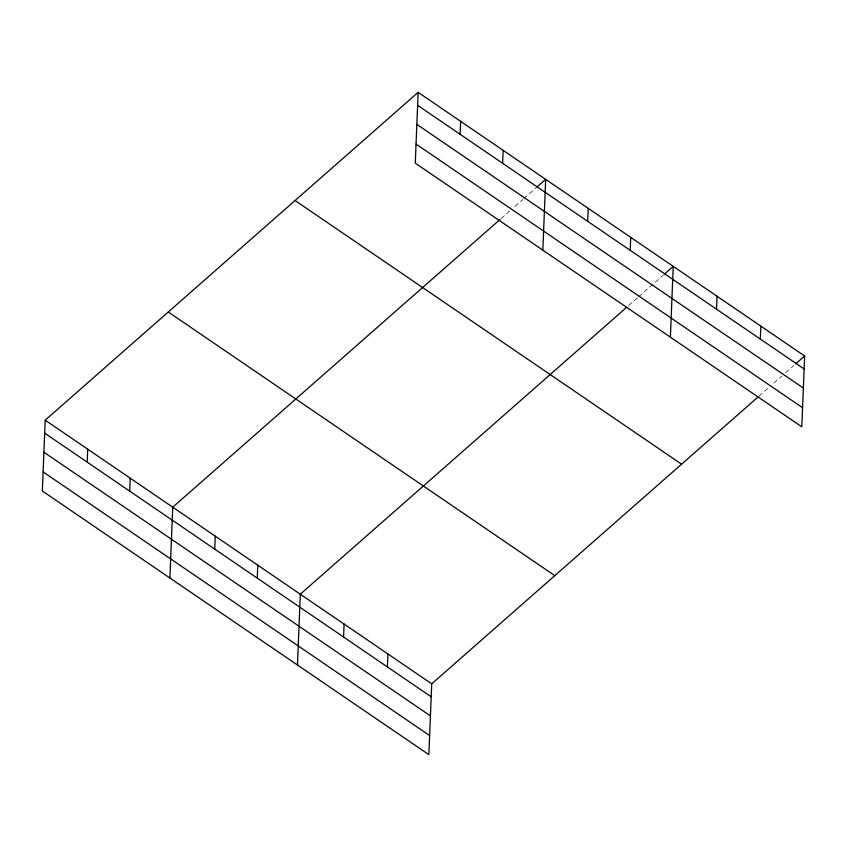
<?xml version="1.0" encoding="UTF-8"?>
<svg xmlns="http://www.w3.org/2000/svg" width="847" height="847" viewBox="0 0 847 847"><rect width="100%" height="100%" fill="white"/><g stroke="black" fill="none" stroke-linecap="round" stroke-linejoin="round"><path stroke-width="0.64" stroke-dasharray="4.24 3.18" d="M501.022 218.611L509.947 210.765M514.912 206.403L522.853 199.416M523.848 198.547L535.759 188.076M628.569 305.619L637.505 297.773M638.5 296.895L663.307 275.084M758.997 396.142L768.917 387.418M773.883 383.056L781.823 376.068M785.794 372.585L793.734 365.597"/><path stroke-width="1.27" d="M418.132 92.344L415.284 163.164L801.802 426.824L804.65 356.005L418.132 92.344L45.198 420.176L42.35 490.995L428.868 754.656L431.716 683.836L758.001 397.01M87.188 462.134L87.707 449.185M129.707 491.133L130.226 478.184M169.898 578.003L172.746 507.184L500.026 219.489M214.746 549.142L215.265 536.193M257.266 578.141L257.784 565.193M297.456 665.011L300.304 594.192L626.589 307.366M343.586 637.029L344.104 624.08M387.386 666.907L387.915 653.958M460.122 134.302L460.641 121.343M502.642 163.302L503.16 150.353M542.832 250.172L545.68 179.352L536.744 187.208M587.68 221.3L588.199 208.351M630.2 250.31L630.719 237.361M670.39 337.18L673.227 266.36L664.302 274.216M716.52 309.187L717.038 296.238M760.32 339.075L760.839 326.127M795.714 363.861L804.65 356.005M417.603 105.293L804.131 368.953M416.84 124.393L803.358 388.053M416.046 144.064L802.575 407.725M295.063 200.527L681.581 464.188M168.267 311.992L554.785 575.653M45.198 420.176L431.716 683.836M44.679 433.135L431.197 696.785M43.906 452.224L430.424 715.884M43.112 471.895L429.641 735.556"/></g></svg>
